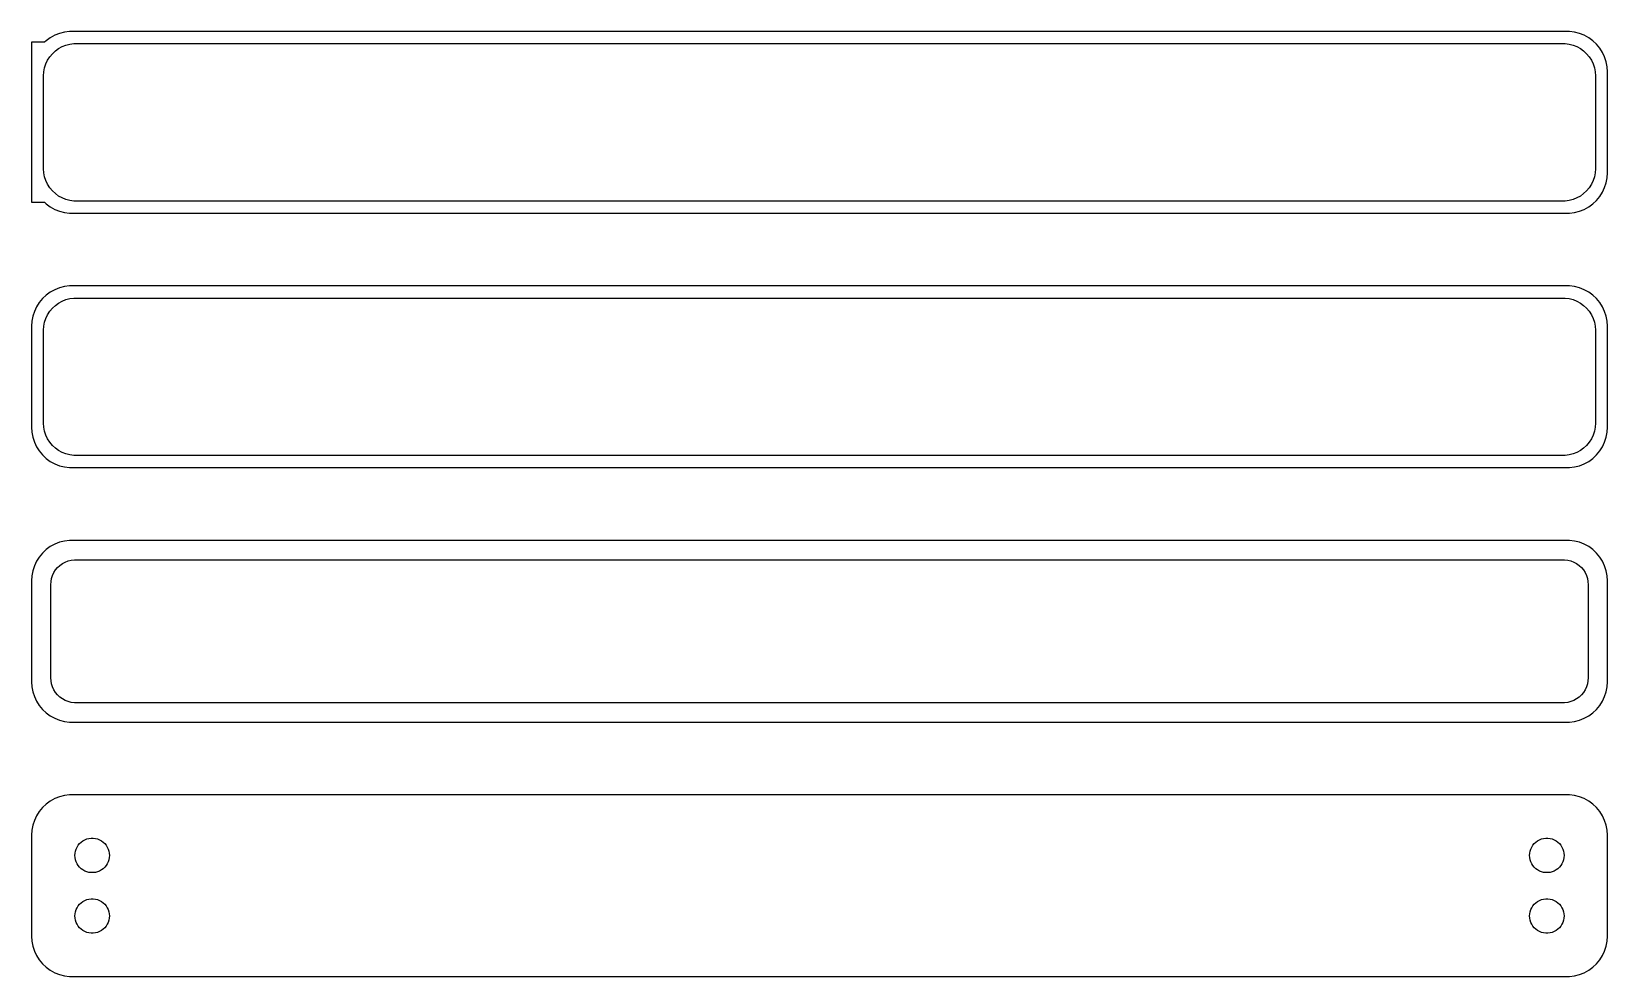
# Model space of a CAD drawing. Header units: metres. Extents: x -98 to 98, y 115 to 232.
import ezdxf

# ---------------------------------------------------------------- set-up
doc = ezdxf.new("R2010")
doc.units = ezdxf.units.M

msp = doc.modelspace()

# ---------------------------------------------------------------- linework, layer by layer
for p, q in [((-95.9, 230.403), (-97.5, 230.403)), ((-97.5, 230.403), (-97.5, 210.597)), ((-95.6871, 230.603), (-95.9, 230.403)), ((-95.1791, 230.972), (-95.6871, 230.603)), ((-94.6289, 231.274), (-95.1791, 230.972)), ((-94.0451, 231.505), (-94.6289, 231.274)), ((-93.4369, 231.661), (-94.0451, 231.505)), ((-92.8139, 231.74), (-93.4369, 231.661)), ((-93.2361, 230.054), (-92.7495, 230.179)), ((92.8139, 231.74), (-92.8139, 231.74)), ((-92.7495, 230.179), (-92.2512, 230.242)), ((-92.2512, 230.242), (92.2512, 230.242)), ((92.2512, 230.242), (92.7495, 230.179)), ((92.7495, 230.179), (93.2361, 230.054)), ((93.4369, 231.661), (92.8139, 231.74)), ((94.0451, 231.505), (93.4369, 231.661)), ((94.6289, 231.274), (94.0451, 231.505)), ((95.1791, 230.972), (94.6289, 231.274)), ((95.6871, 230.603), (95.1791, 230.972)), ((96.1448, 230.173), (95.6871, 230.603)), ((96.5451, 229.689), (96.1448, 230.173)), ((-95.7191, 227.722), (-95.5052, 228.177)), ((-95.5052, 228.177), (-95.2361, 228.601)), ((-95.2361, 228.601), (-94.9159, 228.988)), ((-94.9159, 228.988), (-94.5497, 229.332)), ((-94.5497, 229.332), (-94.1433, 229.627)), ((-94.1433, 229.627), (-93.7031, 229.869)), ((-93.7031, 229.869), (-93.2361, 230.054)), ((93.2361, 230.054), (93.7031, 229.869)), ((93.7031, 229.869), (94.1433, 229.627)), ((94.1433, 229.627), (94.5497, 229.332)), ((94.5497, 229.332), (94.9159, 228.988)), ((94.9159, 228.988), (95.2361, 228.601)), ((95.2361, 228.601), (95.5052, 228.177)), ((95.5052, 228.177), (95.7191, 227.722)), ((96.8815, 229.159), (96.5451, 229.689)), ((97.1489, 228.591), (96.8815, 229.159)), ((97.3429, 227.993), (97.1489, 228.591)), ((-96, 226.25), (-95.9685, 226.751)), ((-96, 214.75), (-96, 226.25)), ((-95.9685, 226.751), (-95.8743, 227.245)), ((-95.8743, 227.245), (-95.7191, 227.722)), ((95.7191, 227.722), (95.8743, 227.245)), ((95.8743, 227.245), (95.9685, 226.751)), ((95.9685, 226.751), (96, 226.25)), ((96, 226.25), (96, 214.75)), ((97.4606, 227.377), (97.3429, 227.993)), ((97.5, 226.75), (97.4606, 227.377)), ((97.5, 214.25), (97.5, 226.75)), ((-95.9685, 214.249), (-96, 214.75)), ((96, 214.75), (95.9685, 214.249)), ((-95.8743, 213.755), (-95.9685, 214.249)), ((-95.7191, 213.278), (-95.8743, 213.755)), ((-95.5052, 212.823), (-95.7191, 213.278)), ((-95.2361, 212.399), (-95.5052, 212.823)), ((95.5052, 212.823), (95.2361, 212.399)), ((95.7191, 213.278), (95.5052, 212.823)), ((95.8743, 213.755), (95.7191, 213.278)), ((95.9685, 214.249), (95.8743, 213.755)), ((97.1489, 212.409), (97.3429, 213.007)), ((97.3429, 213.007), (97.4606, 213.623)), ((97.4606, 213.623), (97.5, 214.25)), ((-94.9159, 212.012), (-95.2361, 212.399)), ((-94.5497, 211.668), (-94.9159, 212.012)), ((-94.1433, 211.373), (-94.5497, 211.668)), ((-93.7031, 211.131), (-94.1433, 211.373)), ((-93.2361, 210.946), (-93.7031, 211.131)), ((-92.7495, 210.821), (-93.2361, 210.946)), ((-92.2512, 210.758), (-92.7495, 210.821)), ((92.2512, 210.758), (-92.2512, 210.758)), ((92.7495, 210.821), (92.2512, 210.758)), ((93.2361, 210.946), (92.7495, 210.821)), ((93.7031, 211.131), (93.2361, 210.946)), ((94.1433, 211.373), (93.7031, 211.131)), ((94.5497, 211.668), (94.1433, 211.373)), ((94.9159, 212.012), (94.5497, 211.668)), ((95.2361, 212.399), (94.9159, 212.012)), ((95.6871, 210.397), (96.1448, 210.827)), ((96.1448, 210.827), (96.5451, 211.311)), ((96.5451, 211.311), (96.8815, 211.841)), ((96.8815, 211.841), (97.1489, 212.409)), ((-97.5, 210.597), (-95.9, 210.597)), ((-95.9, 210.597), (-95.6871, 210.397)), ((-95.6871, 210.397), (-95.1791, 210.028)), ((-95.1791, 210.028), (-94.6289, 209.726)), ((-94.6289, 209.726), (-94.0451, 209.495)), ((-94.0451, 209.495), (-93.4369, 209.339)), ((-93.4369, 209.339), (-92.8139, 209.26)), ((-92.8139, 209.26), (92.8139, 209.26)), ((92.8139, 209.26), (93.4369, 209.339)), ((93.4369, 209.339), (94.0451, 209.495)), ((94.0451, 209.495), (94.6289, 209.726)), ((94.6289, 209.726), (95.1791, 210.028)), ((95.1791, 210.028), (95.6871, 210.397)), ((-95.6871, 199.103), (-96.1448, 198.673)), ((-95.1791, 199.472), (-95.6871, 199.103)), ((-94.6289, 199.774), (-95.1791, 199.472)), ((-94.0451, 200.005), (-94.6289, 199.774)), ((-93.4369, 200.161), (-94.0451, 200.005)), ((-92.8139, 200.24), (-93.4369, 200.161)), ((92.8139, 200.24), (-92.8139, 200.24)), ((93.4369, 200.161), (92.8139, 200.24)), ((94.0451, 200.005), (93.4369, 200.161)), ((94.6289, 199.774), (94.0451, 200.005)), ((95.1791, 199.472), (94.6289, 199.774)), ((95.6871, 199.103), (95.1791, 199.472)), ((96.1448, 198.673), (95.6871, 199.103)), ((-97.1489, 197.091), (-97.3429, 196.493)), ((-96.8815, 197.659), (-97.1489, 197.091)), ((-96.5451, 198.189), (-96.8815, 197.659)), ((-96.1448, 198.673), (-96.5451, 198.189)), ((-95.5052, 196.677), (-95.2361, 197.101)), ((-95.2361, 197.101), (-94.9159, 197.488)), ((-94.9159, 197.488), (-94.5497, 197.832)), ((-94.5497, 197.832), (-94.1433, 198.127)), ((-94.1433, 198.127), (-93.7031, 198.369)), ((-93.7031, 198.369), (-93.2361, 198.554)), ((-93.2361, 198.554), (-92.7495, 198.679)), ((-92.7495, 198.679), (-92.2512, 198.742)), ((-92.2512, 198.742), (92.2512, 198.742)), ((92.2512, 198.742), (92.7495, 198.679)), ((92.7495, 198.679), (93.2361, 198.554)), ((93.2361, 198.554), (93.7031, 198.369)), ((93.7031, 198.369), (94.1433, 198.127)), ((94.1433, 198.127), (94.5497, 197.832)), ((94.5497, 197.832), (94.9159, 197.488)), ((94.9159, 197.488), (95.2361, 197.101)), ((95.2361, 197.101), (95.5052, 196.677)), ((96.5451, 198.189), (96.1448, 198.673)), ((96.8815, 197.659), (96.5451, 198.189)), ((97.1489, 197.091), (96.8815, 197.659)), ((97.3429, 196.493), (97.1489, 197.091)), ((-97.4606, 195.877), (-97.5, 195.25)), ((-97.5, 195.25), (-97.5, 182.75)), ((-97.3429, 196.493), (-97.4606, 195.877)), ((-96, 194.75), (-95.9685, 195.251)), ((-95.9685, 195.251), (-95.8743, 195.745)), ((-95.8743, 195.745), (-95.7191, 196.222)), ((-95.7191, 196.222), (-95.5052, 196.677)), ((95.5052, 196.677), (95.7191, 196.222)), ((95.7191, 196.222), (95.8743, 195.745)), ((95.8743, 195.745), (95.9685, 195.251)), ((95.9685, 195.251), (96, 194.75)), ((97.4606, 195.877), (97.3429, 196.493)), ((97.5, 195.25), (97.4606, 195.877)), ((97.5, 182.75), (97.5, 195.25)), ((-96, 183.25), (-96, 194.75)), ((96, 194.75), (96, 183.25)), ((-97.5, 182.75), (-97.4606, 182.123)), ((-97.4606, 182.123), (-97.3429, 181.507)), ((-97.3429, 181.507), (-97.1489, 180.909)), ((-95.9685, 182.749), (-96, 183.25)), ((-95.8743, 182.255), (-95.9685, 182.749)), ((-95.7191, 181.778), (-95.8743, 182.255)), ((-95.5052, 181.323), (-95.7191, 181.778)), ((95.7191, 181.778), (95.5052, 181.323)), ((95.8743, 182.255), (95.7191, 181.778)), ((95.9685, 182.749), (95.8743, 182.255)), ((96, 183.25), (95.9685, 182.749)), ((97.1489, 180.909), (97.3429, 181.507)), ((97.3429, 181.507), (97.4606, 182.123)), ((97.4606, 182.123), (97.5, 182.75)), ((-97.1489, 180.909), (-96.8815, 180.341)), ((-96.8815, 180.341), (-96.5451, 179.811)), ((-96.5451, 179.811), (-96.1448, 179.327)), ((-95.2361, 180.899), (-95.5052, 181.323)), ((-94.9159, 180.512), (-95.2361, 180.899)), ((-94.5497, 180.168), (-94.9159, 180.512)), ((-94.1433, 179.873), (-94.5497, 180.168)), ((-93.7031, 179.631), (-94.1433, 179.873)), ((-93.2361, 179.446), (-93.7031, 179.631)), ((-92.7495, 179.321), (-93.2361, 179.446)), ((93.2361, 179.446), (92.7495, 179.321)), ((93.7031, 179.631), (93.2361, 179.446)), ((94.1433, 179.873), (93.7031, 179.631)), ((94.5497, 180.168), (94.1433, 179.873)), ((94.9159, 180.512), (94.5497, 180.168)), ((95.2361, 180.899), (94.9159, 180.512)), ((95.5052, 181.323), (95.2361, 180.899)), ((96.1448, 179.327), (96.5451, 179.811)), ((96.5451, 179.811), (96.8815, 180.341)), ((96.8815, 180.341), (97.1489, 180.909)), ((-96.1448, 179.327), (-95.6871, 178.897)), ((-95.6871, 178.897), (-95.1791, 178.528)), ((-95.1791, 178.528), (-94.6289, 178.226)), ((-94.6289, 178.226), (-94.0451, 177.995)), ((-94.0451, 177.995), (-93.4369, 177.839)), ((-93.4369, 177.839), (-92.8139, 177.76)), ((-92.8139, 177.76), (92.8139, 177.76)), ((-92.2512, 179.258), (-92.7495, 179.321)), ((92.2512, 179.258), (-92.2512, 179.258)), ((92.7495, 179.321), (92.2512, 179.258)), ((92.8139, 177.76), (93.4369, 177.839)), ((93.4369, 177.839), (94.0451, 177.995)), ((94.0451, 177.995), (94.6289, 178.226)), ((94.6289, 178.226), (95.1791, 178.528)), ((95.1791, 178.528), (95.6871, 178.897)), ((95.6871, 178.897), (96.1448, 179.327)), ((-95.1791, 167.972), (-95.6871, 167.603)), ((-94.6289, 168.274), (-95.1791, 167.972)), ((-94.0451, 168.505), (-94.6289, 168.274)), ((-93.4369, 168.661), (-94.0451, 168.505)), ((-92.8139, 168.74), (-93.4369, 168.661)), ((92.8139, 168.74), (-92.8139, 168.74)), ((93.4369, 168.661), (92.8139, 168.74)), ((94.0451, 168.505), (93.4369, 168.661)), ((94.6289, 168.274), (94.0451, 168.505)), ((95.1791, 167.972), (94.6289, 168.274)), ((95.6871, 167.603), (95.1791, 167.972)), ((-96.8815, 166.159), (-97.1489, 165.591)), ((-96.5451, 166.689), (-96.8815, 166.159)), ((-96.1448, 167.173), (-96.5451, 166.689)), ((-95.6871, 167.603), (-96.1448, 167.173)), ((-93.9843, 165.649), (-93.668, 165.878)), ((-93.668, 165.878), (-93.3254, 166.067)), ((-93.3254, 166.067), (-92.9619, 166.211)), ((-92.9619, 166.211), (-92.5833, 166.308)), ((-92.5833, 166.308), (-92.1955, 166.357)), ((-92.1955, 166.357), (92.1955, 166.357)), ((92.1955, 166.357), (92.5833, 166.308)), ((92.5833, 166.308), (92.9619, 166.211)), ((92.9619, 166.211), (93.3254, 166.067)), ((93.3254, 166.067), (93.668, 165.878)), ((93.668, 165.878), (93.9843, 165.649)), ((96.1448, 167.173), (95.6871, 167.603)), ((96.5451, 166.689), (96.1448, 167.173)), ((96.8815, 166.159), (96.5451, 166.689)), ((97.1489, 165.591), (96.8815, 166.159)), ((-97.4606, 164.377), (-97.5, 163.75)), ((-97.3429, 164.993), (-97.4606, 164.377)), ((-97.1489, 165.591), (-97.3429, 164.993)), ((-95.0884, 163.64), (-95.0151, 164.024)), ((-95.0151, 164.024), (-94.8943, 164.396)), ((-94.8943, 164.396), (-94.7279, 164.75)), ((-94.7279, 164.75), (-94.5184, 165.08)), ((-94.5184, 165.08), (-94.2692, 165.381)), ((-94.2692, 165.381), (-93.9843, 165.649)), ((93.9843, 165.649), (94.2692, 165.381)), ((94.2692, 165.381), (94.5184, 165.08)), ((94.5184, 165.08), (94.7279, 164.75)), ((94.7279, 164.75), (94.8943, 164.396)), ((94.8943, 164.396), (95.0151, 164.024)), ((95.0151, 164.024), (95.0884, 163.64)), ((97.3429, 164.993), (97.1489, 165.591)), ((97.4606, 164.377), (97.3429, 164.993)), ((97.5, 163.75), (97.4606, 164.377)), ((-97.5, 163.75), (-97.5, 151.25)), ((-95.1129, 163.25), (-95.0884, 163.64)), ((-95.1129, 151.75), (-95.1129, 163.25)), ((95.0884, 163.64), (95.1129, 163.25)), ((95.1129, 163.25), (95.1129, 151.75)), ((97.5, 151.25), (97.5, 163.75)), ((-97.5, 151.25), (-97.4606, 150.623)), ((-97.4606, 150.623), (-97.3429, 150.007)), ((-95.0884, 151.36), (-95.1129, 151.75)), ((-95.0151, 150.976), (-95.0884, 151.36)), ((-94.8943, 150.604), (-95.0151, 150.976)), ((-94.7279, 150.25), (-94.8943, 150.604)), ((-94.5184, 149.92), (-94.7279, 150.25)), ((94.7279, 150.25), (94.5184, 149.92)), ((94.8943, 150.604), (94.7279, 150.25)), ((95.0151, 150.976), (94.8943, 150.604)), ((95.0884, 151.36), (95.0151, 150.976)), ((95.1129, 151.75), (95.0884, 151.36)), ((97.3429, 150.007), (97.4606, 150.623)), ((97.4606, 150.623), (97.5, 151.25)), ((-97.3429, 150.007), (-97.1489, 149.409)), ((-97.1489, 149.409), (-96.8815, 148.841)), ((-96.8815, 148.841), (-96.5451, 148.311)), ((-96.5451, 148.311), (-96.1448, 147.827)), ((-94.2692, 149.619), (-94.5184, 149.92)), ((-93.9843, 149.351), (-94.2692, 149.619)), ((-93.668, 149.122), (-93.9843, 149.351)), ((-93.3254, 148.933), (-93.668, 149.122)), ((-92.9619, 148.789), (-93.3254, 148.933)), ((-92.5833, 148.692), (-92.9619, 148.789)), ((-92.1955, 148.643), (-92.5833, 148.692)), ((92.1955, 148.643), (-92.1955, 148.643)), ((92.5833, 148.692), (92.1955, 148.643)), ((92.9619, 148.789), (92.5833, 148.692)), ((93.3254, 148.933), (92.9619, 148.789)), ((93.668, 149.122), (93.3254, 148.933)), ((93.9843, 149.351), (93.668, 149.122)), ((94.2692, 149.619), (93.9843, 149.351)), ((94.5184, 149.92), (94.2692, 149.619)), ((96.1448, 147.827), (96.5451, 148.311)), ((96.5451, 148.311), (96.8815, 148.841)), ((96.8815, 148.841), (97.1489, 149.409)), ((97.1489, 149.409), (97.3429, 150.007)), ((-96.1448, 147.827), (-95.6871, 147.397)), ((-95.6871, 147.397), (-95.1791, 147.028)), ((-95.1791, 147.028), (-94.6289, 146.726)), ((-94.6289, 146.726), (-94.0451, 146.495)), ((-94.0451, 146.495), (-93.4369, 146.339)), ((-93.4369, 146.339), (-92.8139, 146.26)), ((-92.8139, 146.26), (92.8139, 146.26)), ((92.8139, 146.26), (93.4369, 146.339)), ((93.4369, 146.339), (94.0451, 146.495)), ((94.0451, 146.495), (94.6289, 146.726)), ((94.6289, 146.726), (95.1791, 147.028)), ((95.1791, 147.028), (95.6871, 147.397)), ((95.6871, 147.397), (96.1448, 147.827)), ((-94.6289, 136.774), (-95.1791, 136.472)), ((-94.0451, 137.005), (-94.6289, 136.774)), ((-93.4369, 137.161), (-94.0451, 137.005)), ((-92.8139, 137.24), (-93.4369, 137.161)), ((92.8139, 137.24), (-92.8139, 137.24)), ((93.4369, 137.161), (92.8139, 137.24)), ((94.0451, 137.005), (93.4369, 137.161)), ((94.6289, 136.774), (94.0451, 137.005)), ((95.1791, 136.472), (94.6289, 136.774)), ((-96.8815, 134.659), (-97.1489, 134.091)), ((-96.5451, 135.189), (-96.8815, 134.659)), ((-96.1448, 135.673), (-96.5451, 135.189)), ((-95.6871, 136.103), (-96.1448, 135.673)), ((-95.1791, 136.472), (-95.6871, 136.103)), ((95.6871, 136.103), (95.1791, 136.472)), ((96.1448, 135.673), (95.6871, 136.103)), ((96.5451, 135.189), (96.1448, 135.673)), ((96.8815, 134.659), (96.5451, 135.189)), ((97.1489, 134.091), (96.8815, 134.659)), ((-97.4606, 132.877), (-97.5, 132.25)), ((-97.3429, 133.493), (-97.4606, 132.877)), ((-97.1489, 134.091), (-97.3429, 133.493)), ((97.3429, 133.493), (97.1489, 134.091)), ((97.4606, 132.877), (97.3429, 133.493)), ((97.5, 132.25), (97.4606, 132.877)), ((-97.5, 132.25), (-97.5, 119.75)), ((-91.9853, 130.536), (-91.8712, 130.779)), ((-91.8712, 130.779), (-91.7275, 131.005)), ((-91.7275, 131.005), (-91.5566, 131.212)), ((-91.5566, 131.212), (-91.3611, 131.395)), ((-91.3611, 131.395), (-91.1441, 131.553)), ((-91.1441, 131.553), (-90.9092, 131.682)), ((-90.9092, 131.682), (-90.6598, 131.781)), ((-90.6598, 131.781), (-90.4001, 131.847)), ((-90.4001, 131.847), (-90.1341, 131.881)), ((-90.1341, 131.881), (-89.8659, 131.881)), ((-89.8659, 131.881), (-89.5999, 131.847)), ((-89.5999, 131.847), (-89.3401, 131.781)), ((-89.3401, 131.781), (-89.0908, 131.682)), ((-89.0908, 131.682), (-88.8559, 131.553)), ((-88.8559, 131.553), (-88.6389, 131.395)), ((-88.6389, 131.395), (-88.4434, 131.212)), ((-88.4434, 131.212), (-88.2725, 131.005)), ((-88.2725, 131.005), (-88.1288, 130.779)), ((-88.1288, 130.779), (-88.0146, 130.536)), ((88.0146, 130.536), (88.1288, 130.779)), ((88.1288, 130.779), (88.2725, 131.005)), ((88.2725, 131.005), (88.4434, 131.212)), ((88.4434, 131.212), (88.6389, 131.395)), ((88.6389, 131.395), (88.8559, 131.553)), ((88.8559, 131.553), (89.0908, 131.682)), ((89.0908, 131.682), (89.3401, 131.781)), ((89.3401, 131.781), (89.5999, 131.847)), ((89.5999, 131.847), (89.8659, 131.881)), ((89.8659, 131.881), (90.1341, 131.881)), ((90.1341, 131.881), (90.4001, 131.847)), ((90.4001, 131.847), (90.6598, 131.781)), ((90.6598, 131.781), (90.9092, 131.682)), ((90.9092, 131.682), (91.1441, 131.553)), ((91.1441, 131.553), (91.3611, 131.395)), ((91.3611, 131.395), (91.5566, 131.212)), ((91.5566, 131.212), (91.7275, 131.005)), ((91.7275, 131.005), (91.8712, 130.779)), ((91.8712, 130.779), (91.9853, 130.536)), ((97.5, 119.75), (97.5, 132.25)), ((-92.1353, 129.75), (-92.1185, 130.018)), ((-92.1185, 129.482), (-92.1353, 129.75)), ((-92.1185, 130.018), (-92.0682, 130.281)), ((-92.0682, 129.219), (-92.1185, 129.482)), ((-92.0682, 130.281), (-91.9853, 130.536)), ((-91.9853, 128.964), (-92.0682, 129.219)), ((-91.8712, 128.721), (-91.9853, 128.964)), ((-91.7275, 128.495), (-91.8712, 128.721)), ((-88.1288, 128.721), (-88.2725, 128.495)), ((-88.0146, 128.964), (-88.1288, 128.721)), ((-88.0146, 130.536), (-87.9318, 130.281)), ((-87.9318, 129.219), (-88.0146, 128.964)), ((-87.9318, 130.281), (-87.8815, 130.018)), ((-87.8815, 129.482), (-87.9318, 129.219)), ((-87.8815, 130.018), (-87.8647, 129.75)), ((-87.8647, 129.75), (-87.8815, 129.482)), ((87.8647, 129.75), (87.8815, 130.018)), ((87.8815, 129.482), (87.8647, 129.75)), ((87.8815, 130.018), (87.9318, 130.281)), ((87.9318, 129.219), (87.8815, 129.482)), ((87.9318, 130.281), (88.0146, 130.536)), ((88.0146, 128.964), (87.9318, 129.219)), ((88.1288, 128.721), (88.0146, 128.964)), ((88.2725, 128.495), (88.1288, 128.721)), ((91.8712, 128.721), (91.7275, 128.495)), ((91.9853, 128.964), (91.8712, 128.721)), ((91.9853, 130.536), (92.0682, 130.281)), ((92.0682, 129.219), (91.9853, 128.964)), ((92.0682, 130.281), (92.1185, 130.018)), ((92.1185, 129.482), (92.0682, 129.219)), ((92.1185, 130.018), (92.1353, 129.75)), ((92.1353, 129.75), (92.1185, 129.482)), ((-91.5566, 128.288), (-91.7275, 128.495)), ((-91.3611, 128.105), (-91.5566, 128.288)), ((-91.1441, 127.947), (-91.3611, 128.105)), ((-90.9092, 127.818), (-91.1441, 127.947)), ((-90.6598, 127.719), (-90.9092, 127.818)), ((-90.4001, 127.653), (-90.6598, 127.719)), ((-90.1341, 127.619), (-90.4001, 127.653)), ((-89.8659, 127.619), (-90.1341, 127.619)), ((-89.5999, 127.653), (-89.8659, 127.619)), ((-89.3401, 127.719), (-89.5999, 127.653)), ((-89.0908, 127.818), (-89.3401, 127.719)), ((-88.8559, 127.947), (-89.0908, 127.818)), ((-88.6389, 128.105), (-88.8559, 127.947)), ((-88.4434, 128.288), (-88.6389, 128.105)), ((-88.2725, 128.495), (-88.4434, 128.288)), ((88.4434, 128.288), (88.2725, 128.495)), ((88.6389, 128.105), (88.4434, 128.288)), ((88.8559, 127.947), (88.6389, 128.105)), ((89.0908, 127.818), (88.8559, 127.947)), ((89.3401, 127.719), (89.0908, 127.818)), ((89.5999, 127.653), (89.3401, 127.719)), ((89.8659, 127.619), (89.5999, 127.653)), ((90.1341, 127.619), (89.8659, 127.619)), ((90.4001, 127.653), (90.1341, 127.619)), ((90.6598, 127.719), (90.4001, 127.653)), ((90.9092, 127.818), (90.6598, 127.719)), ((91.1441, 127.947), (90.9092, 127.818)), ((91.3611, 128.105), (91.1441, 127.947)), ((91.5566, 128.288), (91.3611, 128.105)), ((91.7275, 128.495), (91.5566, 128.288)), ((-92.0682, 122.781), (-91.9853, 123.036)), ((-91.9853, 123.036), (-91.8712, 123.279)), ((-91.8712, 123.279), (-91.7275, 123.505)), ((-91.7275, 123.505), (-91.5566, 123.712)), ((-91.5566, 123.712), (-91.3611, 123.895)), ((-91.3611, 123.895), (-91.1441, 124.053)), ((-91.1441, 124.053), (-90.9092, 124.182)), ((-90.9092, 124.182), (-90.6598, 124.281)), ((-90.6598, 124.281), (-90.4001, 124.347)), ((-90.4001, 124.347), (-90.1341, 124.381)), ((-90.1341, 124.381), (-89.8659, 124.381)), ((-89.8659, 124.381), (-89.5999, 124.347)), ((-89.5999, 124.347), (-89.3401, 124.281)), ((-89.3401, 124.281), (-89.0908, 124.182)), ((-89.0908, 124.182), (-88.8559, 124.053)), ((-88.8559, 124.053), (-88.6389, 123.895)), ((-88.6389, 123.895), (-88.4434, 123.712)), ((-88.4434, 123.712), (-88.2725, 123.505)), ((-88.2725, 123.505), (-88.1288, 123.279)), ((-88.1288, 123.279), (-88.0146, 123.036)), ((-88.0146, 123.036), (-87.9318, 122.781)), ((87.9318, 122.781), (88.0146, 123.036)), ((88.0146, 123.036), (88.1288, 123.279)), ((88.1288, 123.279), (88.2725, 123.505)), ((88.2725, 123.505), (88.4434, 123.712)), ((88.4434, 123.712), (88.6389, 123.895)), ((88.6389, 123.895), (88.8559, 124.053)), ((88.8559, 124.053), (89.0908, 124.182)), ((89.0908, 124.182), (89.3401, 124.281)), ((89.3401, 124.281), (89.5999, 124.347)), ((89.5999, 124.347), (89.8659, 124.381)), ((89.8659, 124.381), (90.1341, 124.381)), ((90.1341, 124.381), (90.4001, 124.347)), ((90.4001, 124.347), (90.6598, 124.281)), ((90.6598, 124.281), (90.9092, 124.182)), ((90.9092, 124.182), (91.1441, 124.053)), ((91.1441, 124.053), (91.3611, 123.895)), ((91.3611, 123.895), (91.5566, 123.712)), ((91.5566, 123.712), (91.7275, 123.505)), ((91.7275, 123.505), (91.8712, 123.279)), ((91.8712, 123.279), (91.9853, 123.036)), ((91.9853, 123.036), (92.0682, 122.781)), ((-92.1353, 122.25), (-92.1185, 122.518)), ((-92.1185, 121.982), (-92.1353, 122.25)), ((-92.1185, 122.518), (-92.0682, 122.781)), ((-92.0682, 121.719), (-92.1185, 121.982)), ((-91.9853, 121.464), (-92.0682, 121.719)), ((-91.8712, 121.221), (-91.9853, 121.464)), ((-91.7275, 120.995), (-91.8712, 121.221)), ((-91.5566, 120.788), (-91.7275, 120.995)), ((-88.2725, 120.995), (-88.4434, 120.788)), ((-88.1288, 121.221), (-88.2725, 120.995)), ((-88.0146, 121.464), (-88.1288, 121.221)), ((-87.9318, 121.719), (-88.0146, 121.464)), ((-87.9318, 122.781), (-87.8815, 122.518)), ((-87.8815, 121.982), (-87.9318, 121.719)), ((-87.8815, 122.518), (-87.8647, 122.25)), ((-87.8647, 122.25), (-87.8815, 121.982)), ((87.8647, 122.25), (87.8815, 122.518)), ((87.8815, 121.982), (87.8647, 122.25)), ((87.8815, 122.518), (87.9318, 122.781)), ((87.9318, 121.719), (87.8815, 121.982)), ((88.0146, 121.464), (87.9318, 121.719)), ((88.1288, 121.221), (88.0146, 121.464)), ((88.2725, 120.995), (88.1288, 121.221)), ((88.4434, 120.788), (88.2725, 120.995)), ((91.7275, 120.995), (91.5566, 120.788)), ((91.8712, 121.221), (91.7275, 120.995)), ((91.9853, 121.464), (91.8712, 121.221)), ((92.0682, 121.719), (91.9853, 121.464)), ((92.0682, 122.781), (92.1185, 122.518)), ((92.1185, 121.982), (92.0682, 121.719)), ((92.1185, 122.518), (92.1353, 122.25)), ((92.1353, 122.25), (92.1185, 121.982)), ((-97.5, 119.75), (-97.4606, 119.123)), ((-97.4606, 119.123), (-97.3429, 118.507)), ((-91.3611, 120.605), (-91.5566, 120.788)), ((-91.1441, 120.447), (-91.3611, 120.605)), ((-90.9092, 120.318), (-91.1441, 120.447)), ((-90.6598, 120.219), (-90.9092, 120.318)), ((-90.4001, 120.153), (-90.6598, 120.219)), ((-90.1341, 120.119), (-90.4001, 120.153)), ((-89.8659, 120.119), (-90.1341, 120.119)), ((-89.5999, 120.153), (-89.8659, 120.119)), ((-89.3401, 120.219), (-89.5999, 120.153)), ((-89.0908, 120.318), (-89.3401, 120.219)), ((-88.8559, 120.447), (-89.0908, 120.318)), ((-88.6389, 120.605), (-88.8559, 120.447)), ((-88.4434, 120.788), (-88.6389, 120.605)), ((88.6389, 120.605), (88.4434, 120.788)), ((88.8559, 120.447), (88.6389, 120.605)), ((89.0908, 120.318), (88.8559, 120.447)), ((89.3401, 120.219), (89.0908, 120.318)), ((89.5999, 120.153), (89.3401, 120.219)), ((89.8659, 120.119), (89.5999, 120.153)), ((90.1341, 120.119), (89.8659, 120.119)), ((90.4001, 120.153), (90.1341, 120.119)), ((90.6598, 120.219), (90.4001, 120.153)), ((90.9092, 120.318), (90.6598, 120.219)), ((91.1441, 120.447), (90.9092, 120.318)), ((91.3611, 120.605), (91.1441, 120.447)), ((91.5566, 120.788), (91.3611, 120.605)), ((97.3429, 118.507), (97.4606, 119.123)), ((97.4606, 119.123), (97.5, 119.75)), ((-97.3429, 118.507), (-97.1489, 117.909)), ((-97.1489, 117.909), (-96.8815, 117.341)), ((-96.8815, 117.341), (-96.5451, 116.811)), ((96.5451, 116.811), (96.8815, 117.341)), ((96.8815, 117.341), (97.1489, 117.909)), ((97.1489, 117.909), (97.3429, 118.507)), ((-96.5451, 116.811), (-96.1448, 116.327)), ((-96.1448, 116.327), (-95.6871, 115.897)), ((-95.6871, 115.897), (-95.1791, 115.528)), ((-95.1791, 115.528), (-94.6289, 115.226)), ((-94.6289, 115.226), (-94.0451, 114.995)), ((94.0451, 114.995), (94.6289, 115.226)), ((94.6289, 115.226), (95.1791, 115.528)), ((95.1791, 115.528), (95.6871, 115.897)), ((95.6871, 115.897), (96.1448, 116.327)), ((96.1448, 116.327), (96.5451, 116.811)), ((-94.0451, 114.995), (-93.4369, 114.839)), ((-93.4369, 114.839), (-92.8139, 114.76)), ((-92.8139, 114.76), (92.8139, 114.76)), ((92.8139, 114.76), (93.4369, 114.839)), ((93.4369, 114.839), (94.0451, 114.995))]:
    msp.add_line(p, q)

doc.saveas('drawing.dxf')
